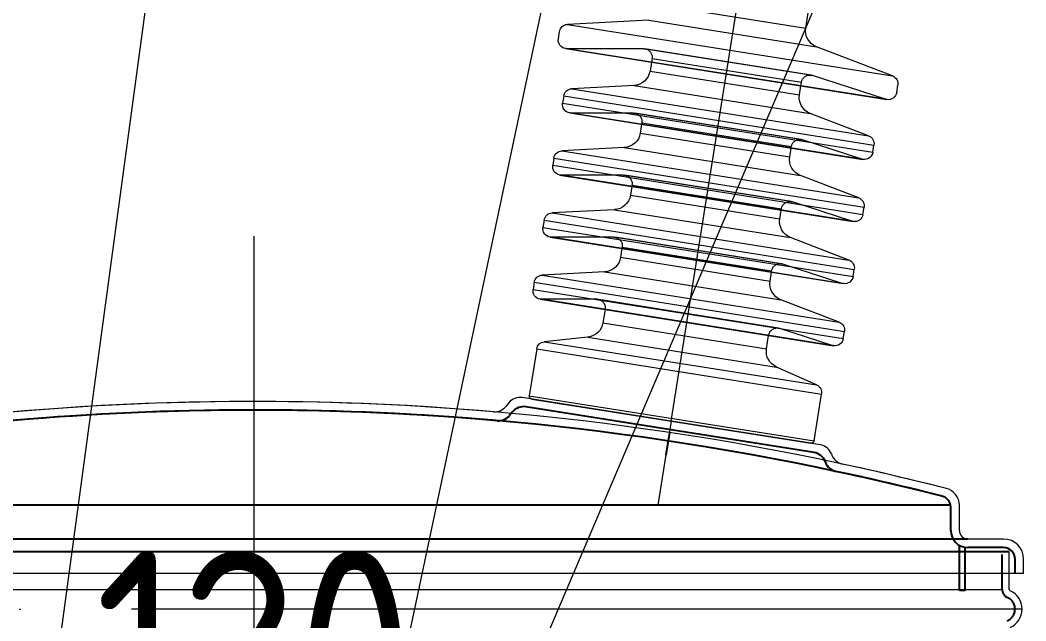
# Model space of a CAD drawing. Header units: millimetres. Extents: x 89051 to 218395, y -330386 to -125649.
# Drawn here: x 92622 to 92974.2, y -126925.2 to -126715 of the extents above; entities that cross this region are included whole.
import ezdxf

# ---------------------------------------------------------------- set-up
doc = ezdxf.new("R2010")
doc.units = ezdxf.units.MM
doc.header["$LTSCALE"] = 13
for name, pattern in [('1 实线', [0]), ('ACAD_ISO03W100', [1.18, 0.47, -0.71]), ('ACAD_ISO04W100', [30, 24, -3, 0, -3]), ('CENTER', [50.8, 31.75, -6.35, 6.35, -6.35]), ('HIDDEN', [9.525, 6.35, -3.175])]:
    doc.linetypes.add(name, pattern=pattern)
doc.layers.get('0').update_dxf_attribs({"color": 1, "linetype": 'CENTER'})
doc.layers.add('标注、文本', color=3, linetype='Continuous', lineweight=25)
doc.layers.add('铁心', color=3, linetype='Continuous', lineweight=0)
doc.layers.add('粗实线', color=4, linetype='Continuous')
doc.styles.get("Standard").update_dxf_attribs({"font": 'gbenor.shx', "bigfont": 'gbcbig.shx'})
doc.dimstyles.new('1-15', dxfattribs={"dimscale": 20, "dimtxt": 3.5, "dimasz": 2, "dimexe": 1.5, "dimexo": 0.5, "dimgap": 0.5, "dimtad": 1, "dimtoh": 1, "dimdec": 1, "dimdsep": 46, "dimtxsty": 'Standard', "dimcen": 2.5, "dimclrd": 3, "dimclre": 3, "dimclrt": 3, "dimadec": 0, "dimazin": 2, "dimtfac": 1, "dimtdec": 1, "dimtmove": 0, "dimatfit": 2, "dimfxl": 1, "dimarcsym": 0})

# ---------------------------------------------------------------- blocks, each defined once
blk = doc.blocks.new('125506')
at = {"color": 7, "linetype": 'Continuous', "lineweight": 15}
for p, q in [((72057.51, -123615.06), (72056.29, -123607.34)), ((72094.17, -123613.22), (72113.14, -123614.21)), ((72115.26, -123617.57), (72115.01, -123615.9)), ((72037.26, -123626.23), (72054.99, -123619.42)), ((72113.62, -123619.85), (72038.55, -123631.74)), ((72093.53, -123623.03), (72093.86, -123625.09)), ((72036.26, -123630.08), (72036, -123628.41)), ((72058.96, -123630.61), (72058.64, -123628.56)), ((72097.6, -123628.46), (72112.15, -123629.22)), ((72114.02, -123630.9), (72114.28, -123632.57)), ((72042.84, -123640.19), (72056.44, -123634.97)), ((72112.62, -123634.86), (72044.14, -123645.71)), ((72095.83, -123637.52), (72096.15, -123639.57)), ((72041.85, -123644.05), (72041.59, -123642.37)), ((72061.25, -123645.1), (72060.93, -123643.05)), ((72099.89, -123642.94), (72114.44, -123643.7)), ((72116.31, -123645.39), (72116.58, -123647.06)), ((72045.14, -123654.68), (72058.74, -123649.46)), ((72114.91, -123649.35), (72046.43, -123660.19)), ((72098.12, -123652.01), (72098.45, -123654.06)), ((72044.15, -123658.53), (72043.88, -123656.86)), ((72063.55, -123659.59), (72063.22, -123657.53)), ((72102.19, -123657.43), (72116.73, -123658.19)), ((72118.61, -123659.87), (72118.87, -123661.55)), ((72047.43, -123669.17), (72061.03, -123663.95)), ((72117.21, -123663.83), (72048.73, -123674.68)), ((72100.42, -123666.49), (72100.74, -123668.54)), ((72046.44, -123673.02), (72046.17, -123671.35)), ((72065.84, -123674.07), (72065.52, -123672.02)), ((72104.48, -123671.91), (72119.03, -123672.68)), ((72120.9, -123674.36), (72121.16, -123676.03)), ((72049.73, -123683.65), (72063.33, -123678.43)), ((72119.5, -123678.32), (72051.02, -123689.17)), ((72104.36, -123680.72), (72104.85, -123683.8)), ((72048.73, -123687.5), (72048.47, -123685.83)), ((72066.65, -123689.85), (72066.17, -123686.77)), ((72108.38, -123687.15), (72118.56, -123688.22)), ((72120.32, -123689.9), (72122.06, -123700.84)), ((72054.98, -123698.29), (72064.33, -123694.13)), ((72055.55, -123711.37), (72053.82, -123700.43)), ((72121.5, -123701.6), (72056.31, -123711.92))]:
    blk.add_line(p, q, dxfattribs=at)
at = {"color": 8, "linetype": 'Continuous', "lineweight": 15}
for p, q in [((72090.43, -123609.85), (72057.51, -123615.06)), ((72113.14, -123614.21), (72037.26, -123626.23)), ((72094.17, -123613.22), (72054.99, -123619.42)), ((72093.86, -123625.09), (72058.96, -123630.61)), ((72097.6, -123628.46), (72056.44, -123634.97)), ((72114.02, -123630.9), (72041.59, -123642.37)), ((72112.15, -123629.22), (72042.84, -123640.19)), ((72114.28, -123632.57), (72041.85, -123644.05)), ((72096.15, -123639.57), (72061.25, -123645.1)), ((72099.89, -123642.94), (72058.74, -123649.46)), ((72116.31, -123645.39), (72043.88, -123656.86)), ((72114.44, -123643.7), (72045.14, -123654.68)), ((72116.58, -123647.06), (72044.15, -123658.53)), ((72098.45, -123654.06), (72063.55, -123659.59)), ((72116.73, -123658.19), (72047.43, -123669.17)), ((72102.19, -123657.43), (72061.03, -123663.95)), ((72118.61, -123659.87), (72046.17, -123671.35)), ((72118.87, -123661.55), (72046.44, -123673.02)), ((72100.74, -123668.54), (72065.84, -123674.07)), ((72119.03, -123672.68), (72049.73, -123683.65)), ((72104.48, -123671.91), (72063.33, -123678.43)), ((72120.9, -123674.36), (72048.47, -123685.83)), ((72121.16, -123676.03), (72048.73, -123687.5)), ((72104.85, -123683.8), (72066.65, -123689.85)), ((72108.38, -123687.15), (72064.33, -123694.13)), ((72120.32, -123689.9), (72053.82, -123700.43)), ((72118.56, -123688.22), (72054.98, -123698.29)), ((72122.06, -123700.84), (72055.55, -123711.37))]:
    blk.add_line(p, q, dxfattribs=at)
at = {"color": 7, "linetype": 'HIDDEN', "lineweight": 0}
for p, q in [((72038.86, -123631.67), (72113.3, -123619.88)), ((72055.91, -123626.13), (72095.38, -123619.88)), ((72056.21, -123626.06), (72095.06, -123619.9)), ((72095.38, -123619.88), (72113.3, -123619.88)), ((72093.4, -123622.19), (72058.5, -123627.72)), ((72093.4, -123622.19), (72093.53, -123623.03)), ((72038.86, -123631.67), (72055.91, -123626.13)), ((72058.64, -123628.56), (72058.5, -123627.72)), ((72044.44, -123645.63), (72112.31, -123634.89)), ((72058.29, -123641.14), (72097.75, -123634.89)), ((72058.59, -123641.06), (72097.44, -123634.91)), ((72097.75, -123634.89), (72112.31, -123634.89)), ((72095.78, -123637.2), (72060.88, -123642.73)), ((72095.78, -123637.2), (72095.83, -123637.52)), ((72044.44, -123645.63), (72058.29, -123641.14)), ((72060.93, -123643.05), (72060.88, -123642.73)), ((72046.74, -123660.12), (72114.6, -123649.37)), ((72060.58, -123655.62), (72100.05, -123649.37)), ((72060.88, -123655.55), (72099.73, -123649.4)), ((72100.05, -123649.37), (72114.6, -123649.37)), ((72098.07, -123651.69), (72063.17, -123657.21)), ((72098.07, -123651.69), (72098.12, -123652.01)), ((72046.74, -123660.12), (72060.58, -123655.62)), ((72063.22, -123657.53), (72063.17, -123657.21)), ((72049.03, -123674.61), (72116.89, -123663.86)), ((72062.87, -123670.11), (72102.34, -123663.86)), ((72063.18, -123670.04), (72102.03, -123663.88)), ((72102.34, -123663.86), (72116.89, -123663.86)), ((72100.37, -123666.17), (72065.47, -123671.7)), ((72100.37, -123666.17), (72100.42, -123666.49)), ((72049.03, -123674.61), (72062.87, -123670.11)), ((72065.52, -123672.02), (72065.47, -123671.7)), ((72051.33, -123689.09), (72119.19, -123678.34)), ((72063.56, -123685.12), (72106.32, -123678.34)), ((72063.87, -123685.04), (72106.01, -123678.37)), ((72106.32, -123678.34), (72119.19, -123678.34)), ((72104.35, -123680.66), (72066.16, -123686.71)), ((72104.35, -123680.66), (72104.36, -123680.72)), ((72051.33, -123689.09), (72063.56, -123685.12)), ((72066.17, -123686.77), (72066.16, -123686.71)), ((72056.35, -123711.92), (72121.47, -123701.6))]:
    blk.add_line(p, q, dxfattribs=at)
at = {"color": 7, "linetype": 'Continuous', "lineweight": 15}
for centre, radius, start, end in [((72113.03, -123616.21), 2, 8.7563, 86.7563), ((72053.56, -123615.69), 4, 291, 9), ((72113.29, -123617.88), 2, 278.7563, 8.7563), ((72037.97, -123628.1), 2, 111, 189), ((72097.81, -123624.46), 4, 189, 267), ((72038.24, -123629.77), 2, 189, 279), ((72055.01, -123631.24), 4, 291, 9), ((72112.04, -123631.21), 2, 9, 87), ((72112.31, -123632.89), 2, 279, 9), ((72043.56, -123642.06), 2, 111, 189), ((72100.1, -123638.95), 4, 189, 267), ((72043.83, -123643.73), 2, 189, 279), ((72057.3, -123645.73), 4, 291, 9), ((72114.34, -123645.7), 2, 9, 87), ((72114.6, -123647.37), 2, 279, 9), ((72045.86, -123656.55), 2, 111, 189), ((72102.4, -123653.43), 4, 189, 267), ((72046.12, -123658.22), 2, 189, 279), ((72116.63, -123660.19), 2, 9, 87), ((72059.6, -123660.21), 4, 291, 9), ((72116.89, -123661.86), 2, 279, 9), ((72104.69, -123667.92), 4, 189, 267), ((72048.15, -123671.03), 2, 111, 189), ((72048.41, -123672.7), 2, 189, 279), ((72118.92, -123674.67), 2, 9, 87), ((72061.89, -123674.7), 4, 291, 9), ((72119.19, -123676.34), 2, 279, 9), ((72050.44, -123685.52), 2, 111, 189), ((72108.8, -123683.18), 4, 189, 264), ((72050.71, -123687.19), 2, 189, 279), ((72062.7, -123690.48), 4, 294, 9), ((72118.35, -123690.21), 2, 9, 84), ((72055.79, -123700.12), 2, 114, 189), ((72121.4, -123700.94), 0.667, 279, 9), ((72056.21, -123711.27), 0.667, 189, 279)]:
    blk.add_arc(centre, radius, start, end, dxfattribs=at)
at = {"color": 7, "linetype": 'HIDDEN', "lineweight": 0}
for centre, radius, start, end in [((72095.38, -123621.88), 2, 99, 189), ((72095.38, -123621.88), 2, 90, 99), ((72113.29, -123617.88), 2, 269.7563, 278.7563), ((72113.3, -123617.88), 2, 270, 279), ((72056.53, -123628.03), 2, 99, 108), ((72056.53, -123628.03), 2, 9, 99), ((72038.24, -123629.77), 2, 279, 288), ((72097.75, -123636.89), 2, 99, 189), ((72097.75, -123636.89), 2, 90, 99), ((72112.31, -123632.89), 2, 270, 279), ((72058.9, -123643.04), 2, 99, 108), ((72058.9, -123643.04), 2, 9, 99), ((72043.83, -123643.73), 2, 279, 288), ((72100.05, -123651.37), 2, 99, 189), ((72100.05, -123651.37), 2, 90, 99), ((72114.6, -123647.37), 2, 270, 279), ((72061.2, -123657.53), 2, 99, 108), ((72061.2, -123657.53), 2, 9, 99), ((72046.12, -123658.22), 2, 279, 288), ((72102.34, -123665.86), 2, 99, 189), ((72102.34, -123665.86), 2, 90, 99), ((72116.89, -123661.86), 2, 270, 279), ((72063.49, -123672.01), 2, 99, 108), ((72063.49, -123672.01), 2, 9, 99), ((72048.41, -123672.7), 2, 279, 288), ((72106.32, -123680.34), 2, 99, 189), ((72106.32, -123680.34), 2, 90, 99), ((72119.19, -123676.34), 2, 270, 279), ((72064.18, -123687.02), 2, 99, 108), ((72064.18, -123687.02), 2, 9, 99), ((72050.71, -123687.19), 2, 279, 288), ((72121.4, -123700.94), 0.667, 276, 279), ((72056.21, -123711.27), 0.667, 279, 282)]:
    blk.add_arc(centre, radius, start, end, dxfattribs=at)
at = {"layer": '标注、文本', "color": 1, "linetype": 'ACAD_ISO04W100', "lineweight": 15}
blk.add_line((72088.91, -123706.76), (72056.33, -123501.57), dxfattribs=at)
blk = doc.blocks.new('*D524')
at = {"layer": 'Defpoints', "color": 0, "transparency": 16777216}
for p in [(92968.43, -126901.08), (93154.76, -126901.08), (92968.43, -127021.08)]:
    blk.add_point(p, dxfattribs=at)
at = {"layer": '标注、文本', "color": 3, "lineweight": -2, "transparency": 16777216}
for p, q in [((92978.43, -126901.08), (93184.76, -126901.08)), ((93154.76, -126981.08), (93154.76, -126941.08)), ((92978.43, -127021.08), (93184.76, -127021.08))]:
    blk.add_line(p, q, dxfattribs=at)
at = {"layer": '标注、文本', "color": 3, "transparency": 16777216}
for points in [[(93148.09, -126941.08), (93161.43, -126941.08), (93154.76, -126901.08)], [(93148.09, -126981.08), (93161.43, -126981.08), (93154.76, -127021.08)]]:
    blk.add_solid(points, dxfattribs=at)
at = {"layer": '标注、文本', "color": 3, "transparency": 16777216, "insert": (93109.76, -126961.08), "char_height": 70, "attachment_point": 5, "rotation": 90}
blk.add_mtext('120', dxfattribs=at)
blk = doc.blocks.new('*D525')
at = {"layer": 'Defpoints', "color": 0, "transparency": 16777216}
for p in [(92769.43, -126980.66), (92769.43, -127044.24), (92638.43, -127080.47)]:
    blk.add_point(p, dxfattribs=at)
at = {"layer": '标注、文本', "color": 3, "lineweight": -2, "transparency": 16777216}
for p, q in [((92638.43, -127070.47), (92638.43, -126950.66)), ((92769.43, -127034.24), (92769.43, -126950.66)), ((92678.43, -126980.66), (92729.43, -126980.66))]:
    blk.add_line(p, q, dxfattribs=at)
at = {"layer": '标注、文本', "color": 3, "transparency": 16777216}
for points in [[(92678.43, -126973.99), (92678.43, -126987.32), (92638.43, -126980.66)], [(92729.43, -126973.99), (92729.43, -126987.32), (92769.43, -126980.66)]]:
    blk.add_solid(points, dxfattribs=at)
at = {"layer": '标注、文本', "color": 3, "transparency": 16777216, "insert": (92703.93, -126935.66), "char_height": 70, "attachment_point": 5}
blk.add_mtext('120', dxfattribs=at)

msp = doc.modelspace()

# ---------------------------------------------------------------- linework, layer by layer
at = {"color": 7, "linetype": '1 实线', "lineweight": 0}
for p, q in [((92902.22, -126863.6), (92797.83, -126847.07)), ((92793.16, -126848.86), (92792.07, -126850.21)), ((92906.11, -126866.75), (92906.29, -126867.23)), ((92950.93, -126893.58), (92950.93, -126884.72)), ((92966.43, -126896.58), (92953.93, -126896.58)), ((92968.43, -126914.2), (92968.43, -126901.08)), ((92973.43, -126908.58), (92973.43, -126903.58)), ((92970.43, -126908.58), (92434.43, -126908.58)), ((92973.43, -126908.58), (92970.43, -126908.58)), ((92441.93, -126914.2), (92965.93, -126914.2))]:
    msp.add_line(p, q, dxfattribs=at)
for centre, radius, start, end in [((92703.93, -127828.92), 980.47, 75.68133, 104.31867), ((92703.93, -127828.92), 980.47, 85.09524, 104.31867), ((92797.05, -126852.01), 5, 81, 141), ((92788.19, -126847.06), 5, 265.0952, 321), ((92901.44, -126868.54), 5, 21, 81), ((92910.96, -126865.44), 5, 201, 257.8728), ((92703.93, -127828.92), 980.47, 75.68133, 77.87278), ((92944.93, -126884.72), 6, 0, 77.5042), ((92953.93, -126893.58), 3, 180, 270), ((92953.93, -126893.58), 3, 180, 270), ((92966.43, -126903.58), 7, 0, 90), ((92968.93, -126914.2), 0.5, 180, 246.4218), ((92965.93, -126921.08), 7, 293.5782, 66.4218)]:
    msp.add_arc(centre, radius, start, end, dxfattribs=at)
at = {"layer": '标注、文本', "color": 1, "linetype": 'ACAD_ISO04W100', "lineweight": 15}
for p, q in [((92703.93, -127710.73), (92703.93, -126790.6)), ((92850.03, -126855.33), (92845.37, -126884.72)), ((92972.93, -126921.08), (92437.43, -126921.08))]:
    msp.add_line(p, q, dxfattribs=at)
at = {"layer": '标注、文本'}
for p, q in [((92794.4, -126852.09), (92793.41, -126853.33)), ((92900.04, -126866.29), (92799.07, -126850.3)), ((92849.43, -126859.31), (92848.12, -126867.08)), ((92903.93, -126869.44), (92904.06, -126869.79)), ((92947.86, -126884.72), (92460, -126884.72)), ((92947.93, -126893.58), (92947.93, -126885.45)), ((92953.93, -126896.58), (92459.13, -126896.58)), ((92953.93, -126901.08), (92453.93, -126901.08)), ((92950.93, -126914.58), (92950.93, -126898.77)), ((92952.93, -126914.58), (92952.93, -126899.49)), ((92966.43, -126899.58), (92953.93, -126899.58)), ((92970.43, -126908.58), (92970.43, -126903.58)), ((92952.93, -126914.58), (92950.93, -126914.58))]:
    msp.add_line(p, q, dxfattribs=at)
for centre, radius, start, end in [((92703.93, -127830.36), 978.91, 85.00957, 104.25133), ((92703.93, -127830.36), 978.91, 75.74867, 104.25133), ((92798.29, -126855.24), 5, 81, 141), ((92789.52, -126850.18), 5, 265.0096, 321), ((92899.26, -126871.23), 5, 21, 81), ((92908.73, -126868), 5, 201, 257.9862), ((92703.93, -127830.36), 978.91, 75.74867, 77.98623), ((92943.93, -126885.45), 4, 0, 77.6028), ((92953.93, -126893.58), 6, 180, 270), ((92966.43, -126903.58), 4, 0, 90)]:
    msp.add_arc(centre, radius, start, end, dxfattribs=at)
at = {"layer": '粗实线', "ltscale": 2}
msp.add_line((92968.43, -126901.08), (92439.43, -126901.08), dxfattribs=at)
at = {"layer": '粗实线', "color": 2, "linetype": 'ACAD_ISO03W100', "ltscale": 2}
msp.add_line((92965.93, -126914.2), (92965.93, -126901.08), dxfattribs=at)
for centre, radius, start, end in [((92968.93, -126914.2), 3, 180, 246.4218), ((92965.93, -126921.08), 4.5, 293.5782, 66.4218)]:
    msp.add_arc(centre, radius, start, end, dxfattribs=at)
at = {"layer": '铁心'}
for points in [[(92623.82, -127021.65), (92726.78, -126261.39), (92726.78, -126261.39)], [(92718.49, -127117.6), (92899.1, -126265.3), (92899.1, -126265.3)], [(92703.93, -127171.03), (93087.51, -126271.31), (93087.51, -126271.31)]]:
    msp.add_lwpolyline(points, dxfattribs=at)

# ---------------------------------------------------------------- block references
at = {"layer": '标注、文本', "xscale": -1.5, "yscale": 1.5, "zscale": 1.5}
msp.add_blockref('125506', (200983.39, 58704.81), dxfattribs=at)

# ---------------------------------------------------------------- dimensions: what is measured, and where the dimension line sits
at = {"layer": '标注、文本'}
dim = msp.add_linear_dim(base=(93154.76, -126901.08), p1=(92968.43, -127021.08), p2=(92968.43, -126901.08), angle=90, dimstyle='1-15', dxfattribs=at)
dim.commit()
dim.dimension.update_dxf_attribs({"geometry": '*D524', "text_midpoint": (93109.76, -126961.08)})
dim = msp.add_linear_dim(base=(92769.43, -126980.66), p1=(92638.43, -127080.47), p2=(92769.43, -127044.24), text='120', dimstyle='1-15', dxfattribs=at)
dim.commit()
dim.dimension.update_dxf_attribs({"geometry": '*D525', "text_midpoint": (92703.93, -126935.66)})

doc.saveas('drawing.dxf')
